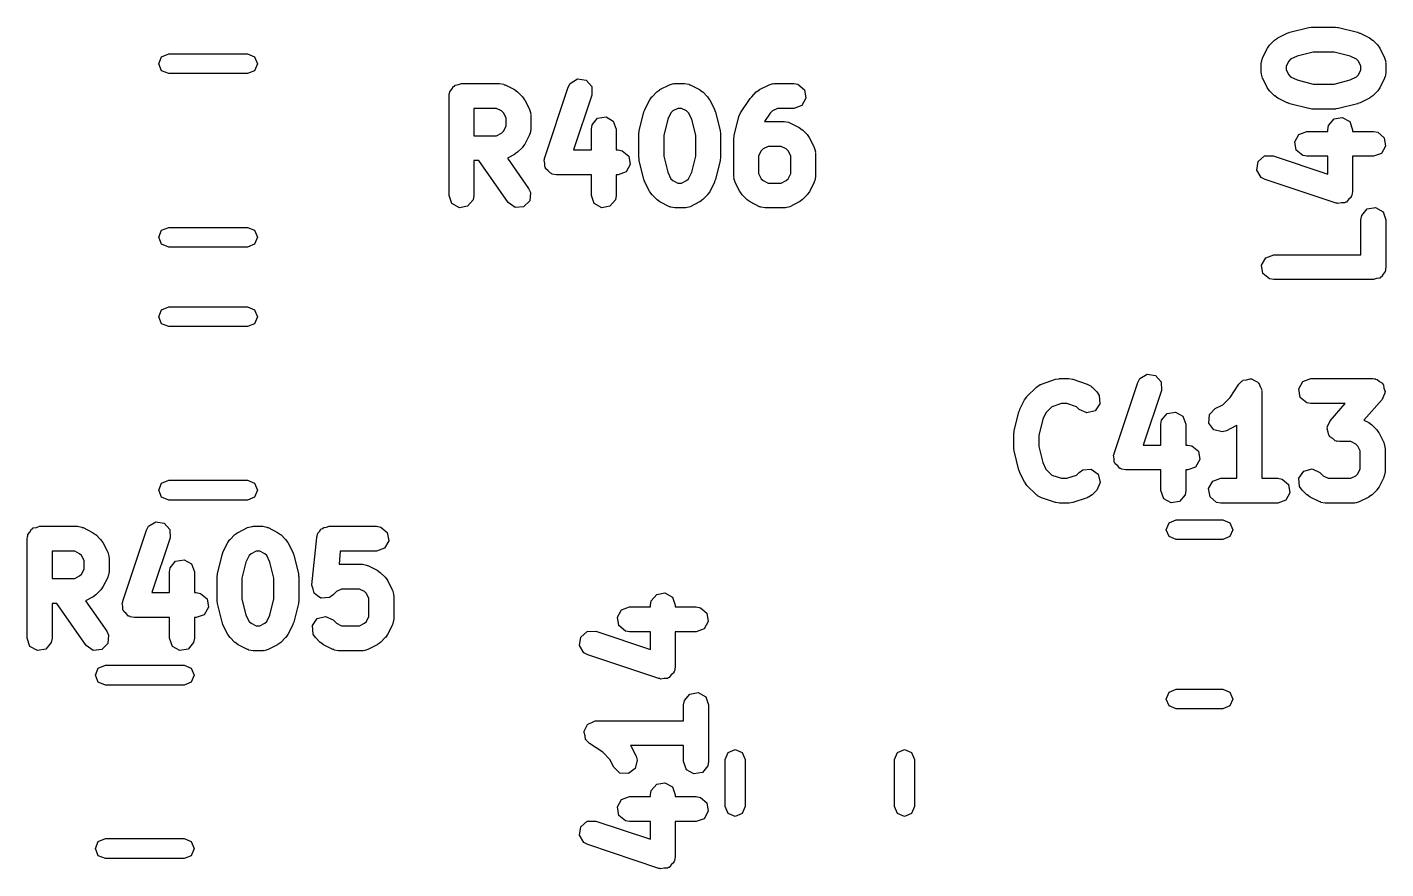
# Model space of a CAD drawing. Extents: x 59.1 to 150.6, y -119.5 to -80.2.
# Drawn here: x 106.48 to 114.66, y -109.74 to -104.67 of the extents above; entities that cross this region are included whole.
import ezdxf

# ---------------------------------------------------------------- set-up
doc = ezdxf.new("R2010")
doc.units = 0
doc.layers.add('BLACK', color=7, linetype='CONTINUOUS')

msp = doc.modelspace()

# ---------------------------------------------------------------- linework, layer by layer
at = {"layer": 'BLACK', "linetype": 'CONTINUOUS'}
for p, q in [((114.009, -104.732), (114.066, -104.703)), ((114.066, -104.703), (114.079, -104.7)), ((114.079, -104.7), (114.082, -104.698)), ((114.082, -104.698), (114.196, -104.669)), ((114.196, -104.669), (114.211, -104.668)), ((114.211, -104.668), (114.214, -104.667)), ((114.214, -104.667), (114.357, -104.667)), ((114.357, -104.667), (114.372, -104.669)), ((114.372, -104.669), (114.375, -104.669)), ((114.375, -104.669), (114.489, -104.698)), ((114.489, -104.698), (114.501, -104.703)), ((114.501, -104.703), (114.505, -104.703)), ((114.505, -104.703), (114.562, -104.732)), ((113.947, -104.794), (113.96, -104.776)), ((113.96, -104.776), (113.961, -104.774)), ((113.961, -104.774), (113.99, -104.746)), ((113.99, -104.746), (114.008, -104.733)), ((114.008, -104.733), (114.009, -104.732)), ((114.562, -104.732), (114.58, -104.745)), ((114.58, -104.745), (114.581, -104.746)), ((114.581, -104.746), (114.61, -104.774)), ((114.61, -104.774), (114.623, -104.793)), ((107.272, -104.887), (107.289, -104.845)), ((107.289, -104.845), (107.332, -104.828)), ((107.332, -104.828), (107.806, -104.828)), ((107.806, -104.828), (107.849, -104.845)), ((107.849, -104.845), (107.866, -104.887)), ((113.91, -104.885), (113.915, -104.859)), ((113.915, -104.859), (113.918, -104.855)), ((113.918, -104.851), (113.947, -104.794)), ((113.918, -104.855), (113.918, -104.851)), ((114.087, -104.86), (114.076, -104.872)), ((114.126, -104.841), (114.087, -104.86)), ((114.223, -104.817), (114.126, -104.841)), ((114.348, -104.817), (114.223, -104.817)), ((114.445, -104.841), (114.348, -104.817)), ((114.484, -104.86), (114.445, -104.841)), ((114.495, -104.872), (114.484, -104.86)), ((114.623, -104.793), (114.624, -104.794)), ((114.624, -104.794), (114.653, -104.851)), ((114.653, -104.851), (114.66, -104.876)), ((107.289, -104.93), (107.272, -104.887)), ((107.332, -104.947), (107.289, -104.93)), ((107.806, -104.947), (107.332, -104.947)), ((107.849, -104.93), (107.806, -104.947)), ((107.866, -104.887), (107.849, -104.93)), ((113.91, -104.942), (113.91, -104.885)), ((113.912, -104.946), (113.91, -104.942)), ((113.911, -104.95), (113.912, -104.946)), ((114.076, -104.872), (114.06, -104.902)), ((114.06, -104.902), (114.06, -104.924)), ((114.06, -104.924), (114.076, -104.954)), ((114.51, -104.902), (114.495, -104.872)), ((114.495, -104.954), (114.51, -104.924)), ((114.51, -104.924), (114.51, -104.902)), ((114.66, -104.942), (114.656, -104.967)), ((114.66, -104.876), (114.659, -104.88)), ((114.659, -104.88), (114.66, -104.885)), ((114.66, -104.885), (114.66, -104.942)), ((109.037, -105.041), (109.047, -105.024)), ((109.047, -105.024), (109.053, -105.022)), ((109.053, -105.022), (109.057, -105.016)), ((109.057, -105.016), (109.076, -105.013)), ((109.076, -105.013), (109.095, -105.006)), ((109.095, -105.006), (109.323, -105.006)), ((109.323, -105.006), (109.349, -105.011)), ((109.349, -105.011), (109.352, -105.014)), ((109.352, -105.014), (109.357, -105.014)), ((109.357, -105.014), (109.414, -105.043)), ((109.595, -105.458), (109.738, -105.029)), ((109.738, -105.029), (109.75, -105.006)), ((109.75, -105.006), (109.794, -104.979)), ((109.794, -104.979), (109.845, -104.987)), ((109.845, -104.987), (109.879, -105.025)), ((109.879, -105.025), (109.88, -105.077)), ((110.29, -105.043), (110.347, -105.014)), ((110.347, -105.014), (110.372, -105.007)), ((110.372, -105.007), (110.376, -105.008)), ((110.376, -105.008), (110.38, -105.006)), ((110.38, -105.006), (110.438, -105.006)), ((110.438, -105.006), (110.463, -105.011)), ((110.463, -105.011), (110.467, -105.014)), ((110.467, -105.014), (110.471, -105.014)), ((110.471, -105.014), (110.528, -105.043)), ((110.89, -105.043), (110.947, -105.014)), ((110.947, -105.014), (110.972, -105.007)), ((110.972, -105.007), (110.976, -105.008)), ((110.976, -105.008), (110.98, -105.006)), ((110.98, -105.006), (111.095, -105.006)), ((111.095, -105.006), (111.12, -105.011)), ((111.12, -105.011), (111.16, -105.044)), ((113.918, -104.975), (113.911, -104.95)), ((113.947, -105.032), (113.918, -104.975)), ((114.076, -104.954), (114.087, -104.966)), ((114.087, -104.966), (114.126, -104.985)), ((114.126, -104.985), (114.223, -105.01)), ((114.223, -105.01), (114.348, -105.01)), ((114.348, -105.01), (114.445, -104.985)), ((114.445, -104.985), (114.484, -104.966)), ((114.484, -104.966), (114.495, -104.954)), ((114.653, -104.975), (114.624, -105.032)), ((114.656, -104.967), (114.653, -104.971)), ((114.653, -104.971), (114.653, -104.975)), ((109.02, -105.081), (109.021, -105.072)), ((109.02, -105.681), (109.02, -105.081)), ((109.021, -105.068), (109.023, -105.066)), ((109.021, -105.072), (109.021, -105.068)), ((109.023, -105.066), (109.024, -105.056)), ((109.024, -105.056), (109.037, -105.041)), ((109.414, -105.043), (109.432, -105.056)), ((109.432, -105.056), (109.433, -105.057)), ((109.433, -105.057), (109.462, -105.086)), ((109.462, -105.086), (109.475, -105.104)), ((109.475, -105.104), (109.476, -105.105)), ((109.476, -105.105), (109.505, -105.162)), ((109.88, -105.077), (109.77, -105.406)), ((110.199, -105.162), (110.228, -105.105)), ((110.228, -105.105), (110.241, -105.087)), ((110.241, -105.087), (110.242, -105.086)), ((110.242, -105.086), (110.27, -105.057)), ((110.27, -105.057), (110.289, -105.044)), ((110.289, -105.044), (110.29, -105.043)), ((110.528, -105.043), (110.546, -105.056)), ((110.546, -105.056), (110.548, -105.057)), ((110.548, -105.057), (110.576, -105.086)), ((110.576, -105.086), (110.589, -105.104)), ((110.589, -105.104), (110.59, -105.105)), ((110.59, -105.105), (110.619, -105.162)), ((110.775, -105.183), (110.832, -105.097)), ((110.832, -105.097), (110.84, -105.089)), ((110.84, -105.089), (110.842, -105.086)), ((110.842, -105.086), (110.87, -105.057)), ((110.87, -105.057), (110.889, -105.044)), ((110.889, -105.044), (110.89, -105.043)), ((111.169, -105.094), (111.143, -105.139)), ((111.16, -105.044), (111.169, -105.094)), ((113.948, -105.034), (113.947, -105.032)), ((113.961, -105.052), (113.948, -105.034)), ((113.99, -105.08), (113.961, -105.052)), ((113.991, -105.081), (113.99, -105.08)), ((114.009, -105.095), (113.991, -105.081)), ((114.066, -105.123), (114.009, -105.095)), ((114.562, -105.095), (114.505, -105.123)), ((114.563, -105.093), (114.562, -105.095)), ((114.581, -105.08), (114.563, -105.093)), ((114.61, -105.052), (114.581, -105.08)), ((114.611, -105.05), (114.61, -105.052)), ((114.624, -105.032), (114.611, -105.05)), ((109.17, -105.156), (109.17, -105.321)), ((109.306, -105.156), (109.17, -105.156)), ((109.336, -105.172), (109.306, -105.156)), ((109.347, -105.183), (109.336, -105.172)), ((109.363, -105.213), (109.347, -105.183)), ((109.505, -105.162), (109.512, -105.187)), ((109.512, -105.187), (109.511, -105.192)), ((109.511, -105.192), (109.513, -105.196)), ((110.165, -105.292), (110.193, -105.178)), ((110.193, -105.178), (110.199, -105.166)), ((110.199, -105.166), (110.199, -105.162)), ((110.356, -105.183), (110.337, -105.222)), ((110.368, -105.172), (110.356, -105.183)), ((110.398, -105.156), (110.368, -105.172)), ((110.42, -105.156), (110.398, -105.156)), ((110.45, -105.172), (110.42, -105.156)), ((110.462, -105.183), (110.45, -105.172)), ((110.481, -105.222), (110.462, -105.183)), ((110.619, -105.162), (110.623, -105.175)), ((110.623, -105.175), (110.625, -105.178)), ((110.625, -105.178), (110.653, -105.292)), ((110.765, -105.206), (110.775, -105.183)), ((110.775, -105.183), (110.775, -105.183)), ((110.953, -105.186), (110.92, -105.236)), ((110.968, -105.172), (110.953, -105.186)), ((110.998, -105.156), (110.968, -105.172)), ((111.095, -105.156), (110.998, -105.156)), ((111.143, -105.139), (111.095, -105.156)), ((114.07, -105.123), (114.066, -105.123)), ((114.082, -105.129), (114.07, -105.123)), ((114.196, -105.157), (114.082, -105.129)), ((114.199, -105.157), (114.196, -105.157)), ((114.214, -105.16), (114.199, -105.157)), ((114.357, -105.16), (114.214, -105.16)), ((114.36, -105.158), (114.357, -105.16)), ((114.375, -105.157), (114.36, -105.158)), ((114.489, -105.129), (114.375, -105.157)), ((114.492, -105.127), (114.489, -105.129)), ((114.505, -105.123), (114.492, -105.127)), ((109.347, -105.294), (109.363, -105.264)), ((109.363, -105.264), (109.363, -105.213)), ((109.513, -105.196), (109.513, -105.281)), ((109.877, -105.281), (109.881, -105.256)), ((109.881, -105.256), (109.914, -105.216)), ((109.914, -105.216), (109.965, -105.208)), ((109.965, -105.208), (110.009, -105.233)), ((110.009, -105.233), (110.027, -105.281)), ((110.337, -105.222), (110.313, -105.319)), ((110.505, -105.319), (110.481, -105.222)), ((110.736, -105.32), (110.765, -105.206)), ((110.92, -105.236), (110.923, -105.235)), ((110.923, -105.235), (111.038, -105.235)), ((111.038, -105.235), (111.063, -105.24)), ((111.063, -105.24), (111.067, -105.242)), ((111.067, -105.242), (111.071, -105.243)), ((111.071, -105.243), (111.128, -105.271)), ((111.128, -105.271), (111.146, -105.285)), ((114.31, -105.285), (114.315, -105.259)), ((114.315, -105.259), (114.348, -105.22)), ((114.348, -105.22), (114.398, -105.211)), ((114.398, -105.211), (114.443, -105.236)), ((114.443, -105.236), (114.46, -105.285)), ((109.17, -105.321), (109.306, -105.321)), ((109.306, -105.321), (109.336, -105.306)), ((109.336, -105.306), (109.347, -105.294)), ((109.505, -105.315), (109.476, -105.372)), ((109.508, -105.307), (109.505, -105.311)), ((109.505, -105.311), (109.505, -105.315)), ((109.513, -105.281), (109.508, -105.307)), ((109.877, -105.406), (109.877, -105.281)), ((110.027, -105.281), (110.027, -105.406)), ((110.163, -105.31), (110.165, -105.295)), ((110.163, -105.453), (110.163, -105.31)), ((110.165, -105.295), (110.165, -105.292)), ((110.313, -105.319), (110.313, -105.444)), ((110.505, -105.444), (110.505, -105.319)), ((110.653, -105.292), (110.654, -105.307)), ((110.654, -105.307), (110.655, -105.31)), ((110.655, -105.31), (110.655, -105.453)), ((110.734, -105.339), (110.737, -105.324)), ((110.734, -105.567), (110.734, -105.339)), ((110.737, -105.324), (110.736, -105.32)), ((111.146, -105.285), (111.148, -105.286)), ((111.148, -105.286), (111.176, -105.314)), ((111.176, -105.314), (111.189, -105.332)), ((111.189, -105.332), (111.19, -105.334)), ((111.19, -105.334), (111.219, -105.391)), ((114.112, -105.357), (114.137, -105.313)), ((114.12, -105.408), (114.112, -105.357)), ((114.137, -105.313), (114.185, -105.295)), ((114.185, -105.295), (114.31, -105.295)), ((114.31, -105.295), (114.31, -105.285)), ((114.46, -105.285), (114.46, -105.295)), ((114.46, -105.295), (114.585, -105.295)), ((114.585, -105.295), (114.611, -105.3)), ((114.611, -105.3), (114.65, -105.333)), ((114.65, -105.333), (114.659, -105.383)), ((109.414, -105.434), (109.371, -105.456)), ((109.415, -105.433), (109.414, -105.434)), ((109.433, -105.42), (109.415, -105.433)), ((109.462, -105.392), (109.433, -105.42)), ((109.463, -105.39), (109.462, -105.392)), ((109.476, -105.372), (109.463, -105.39)), ((109.77, -105.406), (109.877, -105.406)), ((110.027, -105.406), (110.038, -105.406)), ((110.038, -105.406), (110.063, -105.411)), ((110.063, -105.411), (110.103, -105.444)), ((110.899, -105.412), (110.884, -105.442)), ((110.911, -105.4), (110.899, -105.412)), ((110.941, -105.385), (110.911, -105.4)), ((111.02, -105.385), (110.941, -105.385)), ((111.05, -105.4), (111.02, -105.385)), ((111.062, -105.412), (111.05, -105.4)), ((111.077, -105.442), (111.062, -105.412)), ((111.219, -105.391), (111.226, -105.416)), ((111.226, -105.416), (111.225, -105.42)), ((111.225, -105.42), (111.227, -105.424)), ((111.227, -105.424), (111.227, -105.567)), ((114.16, -105.441), (114.12, -105.408)), ((114.634, -105.428), (114.585, -105.445)), ((114.659, -105.383), (114.634, -105.428)), ((109.199, -105.471), (109.17, -105.471)), ((109.17, -105.471), (109.17, -105.681)), ((109.376, -105.724), (109.199, -105.471)), ((109.371, -105.456), (109.499, -105.638)), ((109.592, -105.468), (109.595, -105.463)), ((109.596, -105.489), (109.592, -105.468)), ((109.595, -105.463), (109.595, -105.458)), ((109.596, -105.509), (109.596, -105.489)), ((109.6, -105.513), (109.596, -105.509)), ((109.601, -105.519), (109.6, -105.513)), ((109.617, -105.532), (109.601, -105.519)), ((110.111, -105.494), (110.086, -105.539)), ((110.103, -105.444), (110.111, -105.494)), ((110.164, -105.456), (110.163, -105.453)), ((110.165, -105.471), (110.164, -105.456)), ((110.193, -105.585), (110.165, -105.471)), ((110.313, -105.444), (110.337, -105.541)), ((110.481, -105.541), (110.505, -105.444)), ((110.653, -105.471), (110.625, -105.585)), ((110.655, -105.453), (110.653, -105.468)), ((110.653, -105.468), (110.653, -105.471)), ((110.884, -105.442), (110.884, -105.549)), ((111.077, -105.549), (111.077, -105.442)), ((113.883, -105.528), (113.891, -105.477)), ((113.891, -105.477), (113.929, -105.443)), ((113.929, -105.443), (113.981, -105.442)), ((113.981, -105.442), (114.31, -105.552)), ((114.185, -105.445), (114.16, -105.441)), ((114.31, -105.445), (114.185, -105.445)), ((114.31, -105.552), (114.31, -105.445)), ((114.585, -105.445), (114.46, -105.445)), ((114.46, -105.445), (114.46, -105.656)), ((109.63, -105.547), (109.617, -105.532)), ((109.636, -105.548), (109.63, -105.547)), ((109.64, -105.552), (109.636, -105.548)), ((109.666, -105.556), (109.64, -105.552)), ((109.877, -105.556), (109.666, -105.556)), ((109.877, -105.681), (109.877, -105.556)), ((110.038, -105.556), (110.027, -105.556)), ((110.027, -105.556), (110.027, -105.681)), ((110.086, -105.539), (110.038, -105.556)), ((110.195, -105.588), (110.193, -105.585)), ((110.199, -105.601), (110.195, -105.588)), ((110.228, -105.658), (110.199, -105.601)), ((110.337, -105.541), (110.356, -105.58)), ((110.356, -105.58), (110.368, -105.591)), ((110.368, -105.591), (110.398, -105.606)), ((110.42, -105.606), (110.45, -105.591)), ((110.45, -105.591), (110.462, -105.58)), ((110.462, -105.58), (110.481, -105.541)), ((110.619, -105.601), (110.59, -105.658)), ((110.625, -105.585), (110.619, -105.597)), ((110.619, -105.597), (110.619, -105.601)), ((110.736, -105.571), (110.734, -105.567)), ((110.734, -105.576), (110.736, -105.571)), ((110.742, -105.601), (110.734, -105.576)), ((110.77, -105.658), (110.742, -105.601)), ((110.884, -105.549), (110.899, -105.58)), ((110.899, -105.58), (110.911, -105.591)), ((110.911, -105.591), (110.941, -105.606)), ((111.02, -105.606), (111.05, -105.591)), ((111.05, -105.591), (111.062, -105.58)), ((111.062, -105.58), (111.077, -105.549)), ((111.219, -105.601), (111.19, -105.658)), ((111.222, -105.593), (111.219, -105.596)), ((111.219, -105.596), (111.219, -105.601)), ((111.227, -105.567), (111.222, -105.593)), ((113.91, -105.572), (113.883, -105.528)), ((113.933, -105.584), (113.91, -105.572)), ((114.362, -105.727), (113.933, -105.584)), ((109.037, -105.73), (109.02, -105.681)), ((109.17, -105.681), (109.165, -105.707)), ((109.499, -105.638), (109.51, -105.662)), ((109.51, -105.662), (109.506, -105.713)), ((109.894, -105.73), (109.877, -105.681)), ((110.027, -105.681), (110.022, -105.707)), ((110.229, -105.659), (110.228, -105.658)), ((110.242, -105.677), (110.229, -105.659)), ((110.27, -105.706), (110.242, -105.677)), ((110.398, -105.606), (110.42, -105.606)), ((110.576, -105.677), (110.548, -105.706)), ((110.577, -105.676), (110.576, -105.677)), ((110.59, -105.658), (110.577, -105.676)), ((110.772, -105.659), (110.77, -105.658)), ((110.785, -105.677), (110.772, -105.659)), ((110.813, -105.706), (110.785, -105.677)), ((110.941, -105.606), (111.02, -105.606)), ((111.176, -105.677), (111.148, -105.706)), ((111.177, -105.676), (111.176, -105.677)), ((111.19, -105.658), (111.177, -105.676)), ((114.456, -105.682), (114.452, -105.686)), ((114.46, -105.656), (114.456, -105.682)), ((109.082, -105.755), (109.037, -105.73)), ((109.132, -105.746), (109.082, -105.755)), ((109.165, -105.707), (109.132, -105.746)), ((109.418, -105.754), (109.376, -105.724)), ((109.469, -105.749), (109.418, -105.754)), ((109.506, -105.713), (109.469, -105.749)), ((109.939, -105.755), (109.894, -105.73)), ((109.989, -105.746), (109.939, -105.755)), ((110.022, -105.707), (109.989, -105.746)), ((110.272, -105.707), (110.27, -105.706)), ((110.29, -105.72), (110.272, -105.707)), ((110.347, -105.749), (110.29, -105.72)), ((110.351, -105.749), (110.347, -105.749)), ((110.355, -105.752), (110.351, -105.749)), ((110.38, -105.756), (110.355, -105.752)), ((110.438, -105.756), (110.38, -105.756)), ((110.442, -105.755), (110.438, -105.756)), ((110.446, -105.756), (110.442, -105.755)), ((110.471, -105.749), (110.446, -105.756)), ((110.528, -105.72), (110.471, -105.749)), ((110.529, -105.719), (110.528, -105.72)), ((110.548, -105.706), (110.529, -105.719)), ((110.815, -105.707), (110.813, -105.706)), ((110.833, -105.72), (110.815, -105.707)), ((110.89, -105.749), (110.833, -105.72)), ((110.894, -105.749), (110.89, -105.749)), ((110.898, -105.752), (110.894, -105.749)), ((110.923, -105.756), (110.898, -105.752)), ((111.038, -105.756), (110.923, -105.756)), ((111.042, -105.755), (111.038, -105.756)), ((111.046, -105.756), (111.042, -105.755)), ((111.071, -105.749), (111.046, -105.756)), ((111.128, -105.72), (111.071, -105.749)), ((111.129, -105.719), (111.128, -105.72)), ((111.148, -105.706), (111.129, -105.719)), ((114.367, -105.727), (114.362, -105.727)), ((114.372, -105.73), (114.367, -105.727)), ((114.393, -105.726), (114.372, -105.73)), ((114.413, -105.726), (114.393, -105.726)), ((114.417, -105.722), (114.413, -105.726)), ((114.423, -105.721), (114.417, -105.722)), ((114.436, -105.705), (114.423, -105.721)), ((114.451, -105.692), (114.436, -105.705)), ((114.452, -105.686), (114.451, -105.692)), ((114.515, -105.802), (114.548, -105.762)), ((114.548, -105.762), (114.598, -105.754)), ((114.598, -105.754), (114.643, -105.779)), ((114.51, -105.827), (114.515, -105.802)), ((114.51, -106.038), (114.51, -105.827)), ((114.643, -105.779), (114.66, -105.827)), ((114.66, -105.827), (114.66, -106.113)), ((107.272, -105.932), (107.289, -105.89)), ((107.289, -105.89), (107.332, -105.873)), ((107.332, -105.873), (107.806, -105.873)), ((107.806, -105.873), (107.849, -105.89)), ((107.849, -105.89), (107.866, -105.932)), ((107.289, -105.975), (107.272, -105.932)), ((107.332, -105.992), (107.289, -105.975)), ((107.806, -105.992), (107.332, -105.992)), ((107.849, -105.975), (107.806, -105.992)), ((107.866, -105.932), (107.849, -105.975)), ((113.912, -106.1), (113.937, -106.056)), ((113.937, -106.056), (113.985, -106.038)), ((113.985, -106.038), (114.51, -106.038)), ((113.92, -106.151), (113.912, -106.1)), ((113.96, -106.184), (113.92, -106.151)), ((114.627, -106.173), (114.623, -106.178)), ((114.634, -106.171), (114.627, -106.173)), ((114.643, -106.154), (114.634, -106.171)), ((114.656, -106.139), (114.643, -106.154)), ((114.658, -106.129), (114.656, -106.139)), ((114.659, -106.126), (114.658, -106.129)), ((114.66, -106.113), (114.659, -106.123)), ((114.659, -106.123), (114.659, -106.126)), ((113.985, -106.188), (113.96, -106.184)), ((114.585, -106.188), (113.985, -106.188)), ((114.604, -106.181), (114.585, -106.188)), ((114.623, -106.178), (114.604, -106.181)), ((107.272, -106.411), (107.289, -106.369)), ((107.289, -106.454), (107.272, -106.411)), ((107.289, -106.369), (107.332, -106.352)), ((107.332, -106.352), (107.806, -106.352)), ((107.806, -106.352), (107.849, -106.369)), ((107.849, -106.369), (107.866, -106.411)), ((107.866, -106.411), (107.849, -106.454)), ((107.332, -106.471), (107.289, -106.454)), ((107.806, -106.471), (107.332, -106.471)), ((107.849, -106.454), (107.806, -106.471)), ((112.556, -106.835), (112.578, -106.82)), ((112.578, -106.82), (112.582, -106.82)), ((112.582, -106.82), (112.586, -106.817)), ((112.586, -106.817), (112.671, -106.788)), ((112.671, -106.788), (112.694, -106.785)), ((112.694, -106.785), (112.695, -106.784)), ((112.695, -106.784), (112.752, -106.784)), ((112.752, -106.784), (112.774, -106.788)), ((112.774, -106.788), (112.776, -106.788)), ((112.776, -106.788), (112.862, -106.817)), ((112.862, -106.817), (112.885, -106.829)), ((112.885, -106.829), (112.887, -106.833)), ((113.024, -107.236), (113.167, -106.807)), ((113.167, -106.807), (113.179, -106.784)), ((113.179, -106.784), (113.223, -106.757)), ((113.223, -106.757), (113.274, -106.765)), ((113.274, -106.765), (113.308, -106.803)), ((113.308, -106.803), (113.309, -106.855)), ((113.723, -106.897), (113.776, -106.818)), ((113.776, -106.818), (113.794, -106.799)), ((113.794, -106.799), (113.798, -106.798)), ((113.798, -106.798), (113.8, -106.794)), ((113.8, -106.794), (113.822, -106.791)), ((113.822, -106.791), (113.843, -106.785)), ((113.843, -106.785), (113.847, -106.786)), ((113.847, -106.786), (113.851, -106.786)), ((113.851, -106.786), (113.87, -106.796)), ((113.87, -106.796), (113.89, -106.805)), ((113.89, -106.805), (113.892, -106.809)), ((113.892, -106.809), (113.895, -106.811)), ((113.895, -106.811), (113.903, -106.832)), ((114.136, -106.846), (114.161, -106.802)), ((114.161, -106.802), (114.209, -106.784)), ((114.209, -106.784), (114.581, -106.784)), ((114.581, -106.784), (114.592, -106.786)), ((114.592, -106.786), (114.595, -106.786)), ((114.595, -106.786), (114.598, -106.787)), ((114.598, -106.787), (114.607, -106.789)), ((114.607, -106.789), (114.622, -106.802)), ((114.622, -106.802), (114.639, -106.812)), ((114.639, -106.812), (114.641, -106.818)), ((114.641, -106.818), (114.646, -106.822)), ((114.646, -106.822), (114.649, -106.842)), ((112.457, -106.969), (112.485, -106.912)), ((112.485, -106.912), (112.499, -106.894)), ((112.499, -106.892), (112.556, -106.835)), ((112.499, -106.894), (112.499, -106.892)), ((112.887, -106.833), (112.891, -106.835)), ((112.891, -106.835), (112.92, -106.864)), ((112.92, -106.864), (112.935, -106.885)), ((112.935, -106.885), (112.939, -106.936)), ((113.309, -106.855), (113.199, -107.184)), ((113.679, -106.941), (113.723, -106.897)), ((113.903, -106.832), (113.913, -106.851)), ((113.913, -106.851), (113.912, -106.855)), ((113.912, -106.855), (113.913, -106.859)), ((113.913, -106.859), (113.913, -107.384)), ((114.144, -106.897), (114.136, -106.846)), ((114.184, -106.93), (114.144, -106.897)), ((114.637, -106.909), (114.527, -107.035)), ((114.645, -106.89), (114.637, -106.909)), ((114.655, -106.872), (114.645, -106.89)), ((114.649, -106.842), (114.656, -106.861)), ((114.656, -106.861), (114.654, -106.867)), ((114.654, -106.867), (114.655, -106.872)), ((112.422, -107.098), (112.451, -106.984)), ((112.451, -106.984), (112.456, -106.972)), ((112.456, -106.972), (112.457, -106.969)), ((112.614, -106.99), (112.594, -107.028)), ((112.65, -106.954), (112.614, -106.99)), ((112.707, -106.934), (112.65, -106.954)), ((112.74, -106.934), (112.707, -106.934)), ((112.797, -106.954), (112.74, -106.934)), ((112.814, -106.97), (112.797, -106.954)), ((112.86, -106.991), (112.814, -106.97)), ((112.91, -106.978), (112.86, -106.991)), ((112.939, -106.936), (112.91, -106.978)), ((113.31, -107.034), (113.343, -106.994)), ((113.343, -106.994), (113.394, -106.986)), ((113.394, -106.986), (113.438, -107.011)), ((113.598, -107.001), (113.633, -106.964)), ((113.633, -106.964), (113.679, -106.941)), ((114.209, -106.934), (114.184, -106.93)), ((114.416, -106.934), (114.209, -106.934)), ((114.324, -107.039), (114.416, -106.934)), ((112.594, -107.028), (112.57, -107.126)), ((113.306, -107.059), (113.31, -107.034)), ((113.306, -107.184), (113.306, -107.059)), ((113.438, -107.011), (113.456, -107.059)), ((113.456, -107.059), (113.456, -107.184)), ((113.595, -107.052), (113.598, -107.001)), ((113.625, -107.093), (113.595, -107.052)), ((113.757, -107.069), (113.7, -107.098)), ((113.758, -107.068), (113.757, -107.069)), ((113.763, -107.065), (113.758, -107.068)), ((113.763, -107.384), (113.763, -107.065)), ((114.307, -107.075), (114.317, -107.057)), ((114.308, -107.081), (114.307, -107.075)), ((114.317, -107.057), (114.324, -107.039)), ((114.527, -107.035), (114.557, -107.049)), ((114.557, -107.049), (114.575, -107.063)), ((114.575, -107.063), (114.577, -107.064)), ((114.577, -107.064), (114.605, -107.092)), ((112.42, -107.117), (112.423, -107.102)), ((112.42, -107.202), (112.42, -107.117)), ((112.423, -107.102), (112.422, -107.098)), ((112.57, -107.126), (112.57, -107.193)), ((113.675, -107.105), (113.625, -107.093)), ((113.7, -107.098), (113.675, -107.105)), ((114.306, -107.086), (114.308, -107.081)), ((114.312, -107.106), (114.306, -107.086)), ((114.316, -107.125), (114.312, -107.106)), ((114.32, -107.129), (114.316, -107.125)), ((114.322, -107.135), (114.32, -107.129)), ((114.34, -107.145), (114.322, -107.135)), ((114.355, -107.158), (114.34, -107.145)), ((114.605, -107.092), (114.618, -107.11)), ((114.618, -107.11), (114.619, -107.112)), ((114.619, -107.112), (114.648, -107.169)), ((112.421, -107.206), (112.42, -107.202)), ((112.422, -107.22), (112.421, -107.206)), ((112.451, -107.335), (112.422, -107.22)), ((112.57, -107.193), (112.594, -107.29)), ((113.024, -107.241), (113.024, -107.236)), ((113.199, -107.184), (113.306, -107.184)), ((113.456, -107.184), (113.467, -107.184)), ((113.467, -107.184), (113.492, -107.189)), ((113.492, -107.189), (113.532, -107.222)), ((113.532, -107.222), (113.54, -107.272)), ((114.364, -107.16), (114.355, -107.158)), ((114.366, -107.162), (114.364, -107.16)), ((114.37, -107.161), (114.366, -107.162)), ((114.381, -107.163), (114.37, -107.161)), ((114.449, -107.163), (114.381, -107.163)), ((114.479, -107.178), (114.449, -107.163)), ((114.491, -107.19), (114.479, -107.178)), ((114.506, -107.22), (114.491, -107.19)), ((114.506, -107.327), (114.506, -107.22)), ((114.648, -107.169), (114.655, -107.194)), ((114.655, -107.194), (114.654, -107.198)), ((114.654, -107.198), (114.656, -107.202)), ((114.656, -107.202), (114.656, -107.345)), ((112.594, -107.29), (112.614, -107.329)), ((113.021, -107.246), (113.024, -107.241)), ((113.025, -107.267), (113.021, -107.246)), ((113.025, -107.287), (113.025, -107.267)), ((113.029, -107.291), (113.025, -107.287)), ((113.03, -107.297), (113.029, -107.291)), ((113.046, -107.31), (113.03, -107.297)), ((113.059, -107.325), (113.046, -107.31)), ((113.515, -107.317), (113.467, -107.334)), ((113.54, -107.272), (113.515, -107.317)), ((107.289, -107.414), (107.332, -107.396)), ((107.332, -107.396), (107.806, -107.396)), ((107.806, -107.396), (107.849, -107.414)), ((112.453, -107.338), (112.451, -107.335)), ((112.457, -107.35), (112.453, -107.338)), ((112.485, -107.407), (112.457, -107.35)), ((112.614, -107.329), (112.65, -107.365)), ((112.65, -107.365), (112.707, -107.384)), ((112.707, -107.384), (112.74, -107.384)), ((112.74, -107.384), (112.797, -107.365)), ((112.797, -107.365), (112.814, -107.349)), ((112.814, -107.349), (112.835, -107.334)), ((112.835, -107.334), (112.886, -107.33)), ((112.886, -107.33), (112.928, -107.359)), ((112.928, -107.359), (112.941, -107.409)), ((113.065, -107.326), (113.059, -107.325)), ((113.069, -107.33), (113.065, -107.326)), ((113.095, -107.334), (113.069, -107.33)), ((113.306, -107.334), (113.095, -107.334)), ((113.306, -107.459), (113.306, -107.334)), ((113.467, -107.334), (113.456, -107.334)), ((113.456, -107.334), (113.456, -107.459)), ((113.593, -107.446), (113.618, -107.402)), ((113.618, -107.402), (113.667, -107.384)), ((113.667, -107.384), (113.763, -107.384)), ((113.913, -107.384), (114.009, -107.384)), ((114.009, -107.384), (114.035, -107.389)), ((114.035, -107.389), (114.074, -107.422)), ((114.137, -107.383), (114.166, -107.341)), ((114.141, -107.434), (114.137, -107.383)), ((114.166, -107.341), (114.216, -107.328)), ((114.216, -107.328), (114.262, -107.349)), ((114.262, -107.349), (114.282, -107.369)), ((114.282, -107.369), (114.313, -107.384)), ((114.313, -107.384), (114.449, -107.384)), ((114.449, -107.384), (114.479, -107.369)), ((114.479, -107.369), (114.491, -107.358)), ((114.491, -107.358), (114.506, -107.327)), ((114.648, -107.379), (114.619, -107.436)), ((114.651, -107.371), (114.648, -107.374)), ((114.648, -107.374), (114.648, -107.379)), ((114.656, -107.345), (114.651, -107.371)), ((107.272, -107.456), (107.289, -107.414)), ((107.289, -107.499), (107.272, -107.456)), ((107.849, -107.414), (107.866, -107.456)), ((107.866, -107.456), (107.849, -107.499)), ((112.486, -107.408), (112.485, -107.407)), ((112.499, -107.427), (112.486, -107.408)), ((112.556, -107.484), (112.499, -107.427)), ((112.56, -107.486), (112.556, -107.484)), ((112.891, -107.484), (112.87, -107.499)), ((112.92, -107.455), (112.891, -107.484)), ((112.941, -107.409), (112.92, -107.455)), ((113.323, -107.508), (113.306, -107.459)), ((113.451, -107.485), (113.418, -107.524)), ((113.456, -107.459), (113.451, -107.485)), ((113.602, -107.497), (113.593, -107.446)), ((114.083, -107.472), (114.058, -107.517)), ((114.074, -107.422), (114.083, -107.472)), ((114.156, -107.455), (114.141, -107.434)), ((114.185, -107.484), (114.156, -107.455)), ((114.186, -107.485), (114.185, -107.484)), ((114.204, -107.498), (114.186, -107.485)), ((114.577, -107.484), (114.558, -107.497)), ((114.605, -107.455), (114.577, -107.484)), ((114.606, -107.454), (114.605, -107.455)), ((114.619, -107.436), (114.606, -107.454)), ((107.332, -107.516), (107.289, -107.499)), ((107.806, -107.516), (107.332, -107.516)), ((107.849, -107.499), (107.806, -107.516)), ((112.563, -107.49), (112.56, -107.486)), ((112.586, -107.502), (112.563, -107.49)), ((112.671, -107.531), (112.586, -107.502)), ((112.673, -107.531), (112.671, -107.531)), ((112.695, -107.534), (112.673, -107.531)), ((112.752, -107.534), (112.695, -107.534)), ((112.754, -107.534), (112.752, -107.534)), ((112.776, -107.531), (112.754, -107.534)), ((112.862, -107.502), (112.776, -107.531)), ((112.865, -107.499), (112.862, -107.502)), ((112.87, -107.499), (112.865, -107.499)), ((113.368, -107.533), (113.323, -107.508)), ((113.418, -107.524), (113.368, -107.533)), ((113.641, -107.53), (113.602, -107.497)), ((113.667, -107.534), (113.641, -107.53)), ((114.009, -107.534), (113.667, -107.534)), ((114.058, -107.517), (114.009, -107.534)), ((114.262, -107.527), (114.204, -107.498)), ((114.266, -107.527), (114.262, -107.527)), ((114.269, -107.53), (114.266, -107.527)), ((114.295, -107.534), (114.269, -107.53)), ((114.467, -107.534), (114.295, -107.534)), ((114.471, -107.533), (114.467, -107.534)), ((114.475, -107.534), (114.471, -107.533)), ((114.5, -107.527), (114.475, -107.534)), ((114.557, -107.498), (114.5, -107.527)), ((114.558, -107.497), (114.557, -107.498)), ((107.21, -107.673), (107.254, -107.646)), ((107.254, -107.646), (107.305, -107.654)), ((113.355, -107.652), (113.397, -107.634)), ((113.397, -107.634), (113.679, -107.634)), ((113.679, -107.634), (113.721, -107.652)), ((106.483, -107.733), (106.484, -107.723)), ((106.484, -107.723), (106.497, -107.708)), ((106.497, -107.708), (106.507, -107.691)), ((106.507, -107.691), (106.513, -107.689)), ((106.513, -107.689), (106.517, -107.683)), ((106.517, -107.683), (106.536, -107.68)), ((106.536, -107.68), (106.555, -107.673)), ((106.555, -107.673), (106.783, -107.673)), ((106.783, -107.673), (106.809, -107.678)), ((106.809, -107.678), (106.812, -107.681)), ((106.812, -107.681), (106.817, -107.681)), ((106.817, -107.681), (106.874, -107.71)), ((106.874, -107.71), (106.892, -107.723)), ((106.892, -107.723), (106.893, -107.724)), ((106.893, -107.724), (106.922, -107.753)), ((107.055, -108.125), (107.198, -107.696)), ((107.198, -107.696), (107.21, -107.673)), ((107.305, -107.654), (107.339, -107.692)), ((107.339, -107.692), (107.34, -107.744)), ((107.702, -107.753), (107.73, -107.724)), ((107.73, -107.724), (107.749, -107.711)), ((107.749, -107.711), (107.75, -107.71)), ((107.75, -107.71), (107.807, -107.681)), ((107.807, -107.681), (107.832, -107.674)), ((107.832, -107.674), (107.836, -107.675)), ((107.836, -107.675), (107.84, -107.673)), ((107.84, -107.673), (107.898, -107.673)), ((107.898, -107.673), (107.923, -107.678)), ((107.923, -107.678), (107.927, -107.681)), ((107.927, -107.681), (107.931, -107.681)), ((107.931, -107.681), (107.988, -107.71)), ((107.988, -107.71), (108.006, -107.723)), ((108.006, -107.723), (108.008, -107.724)), ((108.008, -107.724), (108.036, -107.753)), ((108.225, -107.733), (108.23, -107.716)), ((108.23, -107.716), (108.241, -107.705)), ((108.241, -107.705), (108.249, -107.691)), ((108.249, -107.691), (108.259, -107.687)), ((108.259, -107.687), (108.267, -107.68)), ((108.267, -107.68), (108.283, -107.679)), ((108.283, -107.679), (108.298, -107.673)), ((108.298, -107.673), (108.583, -107.673)), ((108.583, -107.673), (108.609, -107.678)), ((108.609, -107.678), (108.648, -107.711)), ((108.648, -107.711), (108.657, -107.761)), ((113.337, -107.694), (113.355, -107.652)), ((113.355, -107.736), (113.337, -107.694)), ((113.721, -107.652), (113.739, -107.694)), ((113.739, -107.694), (113.721, -107.736)), ((106.48, -107.748), (106.481, -107.739)), ((106.48, -108.348), (106.48, -107.748)), ((106.481, -107.735), (106.483, -107.733)), ((106.481, -107.739), (106.481, -107.735)), ((106.922, -107.753), (106.935, -107.771)), ((106.935, -107.771), (106.936, -107.772)), ((106.936, -107.772), (106.965, -107.829)), ((107.34, -107.744), (107.23, -108.073)), ((107.659, -107.829), (107.688, -107.772)), ((107.688, -107.772), (107.701, -107.754)), ((107.701, -107.754), (107.702, -107.753)), ((108.036, -107.753), (108.049, -107.771)), ((108.049, -107.771), (108.05, -107.772)), ((108.05, -107.772), (108.079, -107.829)), ((108.194, -108.027), (108.223, -107.741)), ((108.223, -107.741), (108.224, -107.737)), ((108.224, -107.735), (108.225, -107.733)), ((108.224, -107.737), (108.224, -107.735)), ((108.631, -107.806), (108.583, -107.823)), ((108.657, -107.761), (108.631, -107.806)), ((113.397, -107.754), (113.355, -107.736)), ((113.679, -107.754), (113.397, -107.754)), ((113.721, -107.736), (113.679, -107.754)), ((106.63, -107.823), (106.63, -107.988)), ((106.766, -107.823), (106.63, -107.823)), ((106.796, -107.839), (106.766, -107.823)), ((106.807, -107.85), (106.796, -107.839)), ((106.823, -107.88), (106.807, -107.85)), ((106.823, -107.931), (106.823, -107.88)), ((106.965, -107.829), (106.972, -107.854)), ((106.972, -107.854), (106.971, -107.859)), ((106.971, -107.859), (106.973, -107.863)), ((106.973, -107.863), (106.973, -107.948)), ((107.341, -107.923), (107.374, -107.883)), ((107.374, -107.883), (107.425, -107.875)), ((107.425, -107.875), (107.469, -107.9)), ((107.625, -107.959), (107.653, -107.845)), ((107.653, -107.845), (107.659, -107.833)), ((107.659, -107.833), (107.659, -107.829)), ((107.797, -107.889), (107.773, -107.986)), ((107.816, -107.85), (107.797, -107.889)), ((107.828, -107.839), (107.816, -107.85)), ((107.858, -107.823), (107.828, -107.839)), ((107.88, -107.823), (107.858, -107.823)), ((107.91, -107.839), (107.88, -107.823)), ((107.922, -107.85), (107.91, -107.839)), ((107.941, -107.889), (107.922, -107.85)), ((107.965, -107.986), (107.941, -107.889)), ((108.079, -107.829), (108.083, -107.842)), ((108.083, -107.842), (108.085, -107.845)), ((108.085, -107.845), (108.113, -107.959)), ((108.365, -107.823), (108.358, -107.902)), ((108.583, -107.823), (108.365, -107.823)), ((106.766, -107.988), (106.796, -107.973)), ((106.796, -107.973), (106.807, -107.961)), ((106.807, -107.961), (106.823, -107.931)), ((106.968, -107.974), (106.965, -107.978)), ((106.973, -107.948), (106.968, -107.974)), ((107.337, -107.948), (107.341, -107.923)), ((107.337, -108.073), (107.337, -107.948)), ((107.469, -107.9), (107.487, -107.948)), ((107.487, -107.948), (107.487, -108.073)), ((107.623, -107.977), (107.625, -107.962)), ((107.625, -107.962), (107.625, -107.959)), ((108.113, -107.959), (108.114, -107.974)), ((108.114, -107.974), (108.115, -107.977)), ((108.358, -107.902), (108.498, -107.902)), ((108.498, -107.902), (108.523, -107.907)), ((108.523, -107.907), (108.527, -107.909)), ((108.527, -107.909), (108.531, -107.91)), ((108.531, -107.91), (108.588, -107.938)), ((108.588, -107.938), (108.606, -107.952)), ((108.606, -107.952), (108.608, -107.953)), ((108.608, -107.953), (108.636, -107.981)), ((106.63, -107.988), (106.766, -107.988)), ((106.923, -108.057), (106.922, -108.059)), ((106.936, -108.039), (106.923, -108.057)), ((106.965, -107.982), (106.936, -108.039)), ((106.965, -107.978), (106.965, -107.982)), ((107.623, -108.12), (107.623, -107.977)), ((107.773, -107.986), (107.773, -108.111)), ((107.965, -108.111), (107.965, -107.986)), ((108.115, -107.977), (108.115, -108.12)), ((108.194, -108.028), (108.194, -108.027)), ((108.194, -108.027), (108.194, -108.027)), ((108.201, -108.052), (108.194, -108.028)), ((108.207, -108.076), (108.201, -108.052)), ((108.372, -108.052), (108.342, -108.067)), ((108.48, -108.052), (108.372, -108.052)), ((108.51, -108.067), (108.48, -108.052)), ((108.636, -107.981), (108.649, -107.999)), ((108.649, -107.999), (108.65, -108.001)), ((108.65, -108.001), (108.679, -108.058)), ((106.659, -108.138), (106.63, -108.138)), ((106.63, -108.138), (106.63, -108.348)), ((106.836, -108.391), (106.659, -108.138)), ((106.874, -108.101), (106.831, -108.123)), ((106.831, -108.123), (106.959, -108.305)), ((106.875, -108.1), (106.874, -108.101)), ((106.893, -108.087), (106.875, -108.1)), ((106.922, -108.059), (106.893, -108.087)), ((107.052, -108.135), (107.055, -108.13)), ((107.056, -108.156), (107.052, -108.135)), ((107.055, -108.13), (107.055, -108.125)), ((107.23, -108.073), (107.337, -108.073)), ((107.487, -108.073), (107.498, -108.073)), ((107.498, -108.073), (107.523, -108.078)), ((107.523, -108.078), (107.563, -108.111)), ((107.563, -108.111), (107.571, -108.161)), ((107.624, -108.123), (107.623, -108.12)), ((107.625, -108.138), (107.624, -108.123)), ((107.653, -108.252), (107.625, -108.138)), ((107.773, -108.111), (107.797, -108.208)), ((107.941, -108.208), (107.965, -108.111)), ((108.113, -108.138), (108.085, -108.252)), ((108.115, -108.12), (108.113, -108.135)), ((108.113, -108.135), (108.113, -108.138)), ((108.207, -108.077), (108.207, -108.076)), ((108.208, -108.077), (108.207, -108.077)), ((108.228, -108.092), (108.208, -108.077)), ((108.249, -108.106), (108.228, -108.092)), ((108.25, -108.107), (108.249, -108.106)), ((108.249, -108.106), (108.249, -108.106)), ((108.275, -108.104), (108.25, -108.107)), ((108.3, -108.103), (108.275, -108.104)), ((108.301, -108.102), (108.3, -108.102)), ((108.3, -108.102), (108.3, -108.103)), ((108.322, -108.087), (108.301, -108.102)), ((108.342, -108.067), (108.322, -108.087)), ((108.522, -108.079), (108.51, -108.067)), ((108.537, -108.109), (108.522, -108.079)), ((108.537, -108.216), (108.537, -108.109)), ((108.679, -108.058), (108.686, -108.083)), ((108.686, -108.083), (108.685, -108.087)), ((108.685, -108.087), (108.687, -108.091)), ((108.687, -108.091), (108.687, -108.234)), ((110.232, -108.149), (110.237, -108.123)), ((110.237, -108.123), (110.27, -108.084)), ((110.27, -108.084), (110.32, -108.075)), ((110.32, -108.075), (110.365, -108.1)), ((110.365, -108.1), (110.382, -108.149)), ((107.056, -108.176), (107.056, -108.156)), ((107.06, -108.18), (107.056, -108.176)), ((107.061, -108.186), (107.06, -108.18)), ((107.077, -108.199), (107.061, -108.186)), ((107.09, -108.214), (107.077, -108.199)), ((107.096, -108.215), (107.09, -108.214)), ((107.1, -108.219), (107.096, -108.215)), ((107.126, -108.223), (107.1, -108.219)), ((107.546, -108.206), (107.498, -108.223)), ((107.571, -108.161), (107.546, -108.206)), ((107.797, -108.208), (107.816, -108.247)), ((107.922, -108.247), (107.941, -108.208)), ((108.226, -108.23), (108.276, -108.217)), ((108.276, -108.217), (108.322, -108.238)), ((108.522, -108.247), (108.537, -108.216)), ((110.034, -108.221), (110.059, -108.177)), ((110.042, -108.272), (110.034, -108.221)), ((110.059, -108.177), (110.107, -108.159)), ((110.107, -108.159), (110.232, -108.159)), ((110.232, -108.159), (110.232, -108.149)), ((110.382, -108.149), (110.382, -108.159)), ((110.382, -108.159), (110.507, -108.159)), ((110.507, -108.159), (110.533, -108.164)), ((110.533, -108.164), (110.572, -108.197)), ((110.572, -108.197), (110.581, -108.247)), ((107.337, -108.223), (107.126, -108.223)), ((107.337, -108.348), (107.337, -108.223)), ((107.498, -108.223), (107.487, -108.223)), ((107.487, -108.223), (107.487, -108.348)), ((107.655, -108.255), (107.653, -108.252)), ((107.659, -108.268), (107.655, -108.255)), ((107.688, -108.325), (107.659, -108.268)), ((107.816, -108.247), (107.828, -108.258)), ((107.828, -108.258), (107.858, -108.273)), ((107.858, -108.273), (107.88, -108.273)), ((107.88, -108.273), (107.91, -108.258)), ((107.91, -108.258), (107.922, -108.247)), ((108.079, -108.268), (108.05, -108.325)), ((108.085, -108.252), (108.079, -108.264)), ((108.079, -108.264), (108.079, -108.268)), ((108.197, -108.272), (108.226, -108.23)), ((108.201, -108.323), (108.197, -108.272)), ((108.322, -108.238), (108.342, -108.258)), ((108.342, -108.258), (108.372, -108.273)), ((108.372, -108.273), (108.48, -108.273)), ((108.48, -108.273), (108.51, -108.258)), ((108.51, -108.258), (108.522, -108.247)), ((108.679, -108.268), (108.65, -108.325)), ((108.682, -108.26), (108.679, -108.263)), ((108.679, -108.263), (108.679, -108.268)), ((108.687, -108.234), (108.682, -108.26)), ((110.082, -108.305), (110.042, -108.272)), ((110.556, -108.292), (110.507, -108.309)), ((110.581, -108.247), (110.556, -108.292)), ((106.497, -108.397), (106.48, -108.348)), ((106.625, -108.374), (106.592, -108.413)), ((106.63, -108.348), (106.625, -108.374)), ((106.966, -108.38), (106.929, -108.416)), ((106.959, -108.305), (106.97, -108.329)), ((106.97, -108.329), (106.966, -108.38)), ((107.354, -108.397), (107.337, -108.348)), ((107.482, -108.374), (107.449, -108.413)), ((107.487, -108.348), (107.482, -108.374)), ((107.689, -108.326), (107.688, -108.325)), ((107.702, -108.344), (107.689, -108.326)), ((107.73, -108.373), (107.702, -108.344)), ((107.732, -108.374), (107.73, -108.373)), ((107.75, -108.387), (107.732, -108.374)), ((108.008, -108.373), (107.989, -108.386)), ((108.036, -108.344), (108.008, -108.373)), ((108.037, -108.343), (108.036, -108.344)), ((108.05, -108.325), (108.037, -108.343)), ((108.216, -108.344), (108.201, -108.323)), ((108.245, -108.373), (108.216, -108.344)), ((108.246, -108.374), (108.245, -108.373)), ((108.264, -108.387), (108.246, -108.374)), ((108.608, -108.373), (108.589, -108.386)), ((108.636, -108.344), (108.608, -108.373)), ((108.637, -108.343), (108.636, -108.344)), ((108.65, -108.325), (108.637, -108.343)), ((109.805, -108.392), (109.813, -108.341)), ((109.813, -108.341), (109.851, -108.307)), ((109.851, -108.307), (109.903, -108.306)), ((109.903, -108.306), (110.232, -108.416)), ((110.107, -108.309), (110.082, -108.305)), ((110.232, -108.309), (110.107, -108.309)), ((110.232, -108.416), (110.232, -108.309)), ((110.507, -108.309), (110.382, -108.309)), ((110.382, -108.309), (110.382, -108.52)), ((106.542, -108.422), (106.497, -108.397)), ((106.592, -108.413), (106.542, -108.422)), ((106.878, -108.421), (106.836, -108.391)), ((106.929, -108.416), (106.878, -108.421)), ((107.399, -108.422), (107.354, -108.397)), ((107.449, -108.413), (107.399, -108.422)), ((107.807, -108.416), (107.75, -108.387)), ((107.811, -108.416), (107.807, -108.416)), ((107.815, -108.419), (107.811, -108.416)), ((107.84, -108.423), (107.815, -108.419)), ((107.898, -108.423), (107.84, -108.423)), ((107.902, -108.422), (107.898, -108.423)), ((107.906, -108.423), (107.902, -108.422)), ((107.931, -108.416), (107.906, -108.423)), ((107.988, -108.387), (107.931, -108.416)), ((107.989, -108.386), (107.988, -108.387)), ((108.321, -108.416), (108.264, -108.387)), ((108.326, -108.416), (108.321, -108.416)), ((108.329, -108.419), (108.326, -108.416)), ((108.355, -108.423), (108.329, -108.419)), ((108.498, -108.423), (108.355, -108.423)), ((108.502, -108.422), (108.498, -108.423)), ((108.506, -108.423), (108.502, -108.422)), ((108.531, -108.416), (108.506, -108.423)), ((108.588, -108.387), (108.531, -108.416)), ((108.589, -108.386), (108.588, -108.387)), ((109.832, -108.436), (109.805, -108.392)), ((109.855, -108.448), (109.832, -108.436)), ((110.284, -108.591), (109.855, -108.448)), ((106.891, -108.57), (106.908, -108.528)), ((106.908, -108.528), (106.951, -108.51)), ((106.951, -108.51), (107.425, -108.51)), ((107.425, -108.51), (107.468, -108.528)), ((107.468, -108.528), (107.485, -108.57)), ((110.378, -108.546), (110.374, -108.55)), ((110.382, -108.52), (110.378, -108.546)), ((106.908, -108.613), (106.891, -108.57)), ((106.951, -108.63), (106.908, -108.613)), ((107.425, -108.63), (106.951, -108.63)), ((107.468, -108.613), (107.425, -108.63)), ((107.485, -108.57), (107.468, -108.613)), ((110.289, -108.591), (110.284, -108.591)), ((110.294, -108.594), (110.289, -108.591)), ((110.315, -108.59), (110.294, -108.594)), ((110.335, -108.59), (110.315, -108.59)), ((110.339, -108.586), (110.335, -108.59)), ((110.345, -108.585), (110.339, -108.586)), ((110.358, -108.569), (110.345, -108.585)), ((110.373, -108.556), (110.358, -108.569)), ((110.374, -108.55), (110.373, -108.556)), ((110.437, -108.723), (110.47, -108.684)), ((110.47, -108.684), (110.52, -108.675)), ((110.52, -108.675), (110.565, -108.7)), ((110.565, -108.7), (110.582, -108.749)), ((113.337, -108.714), (113.355, -108.672)), ((113.355, -108.672), (113.397, -108.654)), ((113.397, -108.654), (113.679, -108.654)), ((113.679, -108.654), (113.721, -108.672)), ((113.721, -108.672), (113.739, -108.714)), ((110.432, -108.749), (110.437, -108.723)), ((110.432, -108.845), (110.432, -108.749)), ((110.582, -108.749), (110.582, -109.091)), ((113.355, -108.756), (113.337, -108.714)), ((113.397, -108.774), (113.355, -108.756)), ((113.679, -108.774), (113.397, -108.774)), ((113.721, -108.756), (113.679, -108.774)), ((113.739, -108.714), (113.721, -108.756)), ((109.844, -108.888), (109.853, -108.868)), ((109.853, -108.868), (109.857, -108.866)), ((109.857, -108.866), (109.859, -108.863)), ((109.859, -108.863), (109.88, -108.855)), ((109.88, -108.855), (109.899, -108.845)), ((109.899, -108.845), (109.903, -108.846)), ((109.903, -108.846), (109.907, -108.845)), ((109.907, -108.845), (110.432, -108.845)), ((109.833, -108.915), (109.834, -108.911)), ((109.839, -108.936), (109.833, -108.915)), ((109.834, -108.907), (109.844, -108.888)), ((109.834, -108.911), (109.834, -108.907)), ((109.842, -108.957), (109.839, -108.936)), ((109.846, -108.96), (109.842, -108.957)), ((109.847, -108.964), (109.846, -108.96)), ((109.866, -108.982), (109.847, -108.964)), ((109.945, -109.035), (109.866, -108.982)), ((109.989, -109.079), (109.945, -109.035)), ((110.432, -108.995), (110.113, -108.995)), ((110.113, -108.995), (110.116, -109)), ((110.116, -109), (110.117, -109.001)), ((110.117, -109.001), (110.146, -109.058)), ((110.432, -109.091), (110.432, -108.995)), ((110.682, -109.079), (110.7, -109.037)), ((110.7, -109.037), (110.742, -109.019)), ((110.742, -109.019), (110.784, -109.037)), ((110.784, -109.037), (110.802, -109.079)), ((111.702, -109.079), (111.72, -109.037)), ((111.72, -109.037), (111.762, -109.019)), ((111.762, -109.019), (111.804, -109.037)), ((111.804, -109.037), (111.822, -109.079)), ((110.012, -109.125), (109.989, -109.079)), ((110.153, -109.083), (110.141, -109.133)), ((110.146, -109.058), (110.153, -109.083)), ((110.45, -109.14), (110.432, -109.091)), ((110.578, -109.117), (110.545, -109.156)), ((110.582, -109.091), (110.578, -109.117)), ((110.682, -109.361), (110.682, -109.079)), ((110.802, -109.079), (110.802, -109.361)), ((111.702, -109.361), (111.702, -109.079)), ((111.822, -109.079), (111.822, -109.361)), ((110.049, -109.16), (110.012, -109.125)), ((110.1, -109.163), (110.049, -109.16)), ((110.141, -109.133), (110.1, -109.163)), ((110.494, -109.165), (110.45, -109.14)), ((110.545, -109.156), (110.494, -109.165)), ((110.232, -109.291), (110.237, -109.266)), ((110.237, -109.266), (110.27, -109.226)), ((110.27, -109.226), (110.32, -109.218)), ((110.32, -109.218), (110.365, -109.243)), ((110.365, -109.243), (110.382, -109.291)), ((110.034, -109.364), (110.059, -109.32)), ((110.042, -109.415), (110.034, -109.364)), ((110.059, -109.32), (110.107, -109.302)), ((110.107, -109.302), (110.232, -109.302)), ((110.232, -109.302), (110.232, -109.291)), ((110.382, -109.291), (110.382, -109.302)), ((110.382, -109.302), (110.507, -109.302)), ((110.507, -109.302), (110.533, -109.307)), ((110.533, -109.307), (110.572, -109.34)), ((110.572, -109.34), (110.581, -109.39)), ((110.7, -109.403), (110.682, -109.361)), ((110.802, -109.361), (110.784, -109.403)), ((111.72, -109.403), (111.702, -109.361)), ((111.822, -109.361), (111.804, -109.403)), ((110.082, -109.448), (110.042, -109.415)), ((110.107, -109.452), (110.082, -109.448)), ((110.556, -109.435), (110.507, -109.452)), ((110.581, -109.39), (110.556, -109.435)), ((110.742, -109.421), (110.7, -109.403)), ((110.784, -109.403), (110.742, -109.421)), ((111.762, -109.421), (111.72, -109.403)), ((111.804, -109.403), (111.762, -109.421)), ((109.805, -109.535), (109.813, -109.484)), ((109.813, -109.484), (109.851, -109.45)), ((109.851, -109.45), (109.903, -109.449)), ((109.903, -109.449), (110.232, -109.559)), ((110.232, -109.452), (110.107, -109.452)), ((110.232, -109.559), (110.232, -109.452)), ((110.507, -109.452), (110.382, -109.452)), ((110.382, -109.452), (110.382, -109.663)), ((106.891, -109.615), (106.908, -109.573)), ((106.908, -109.573), (106.951, -109.555)), ((106.951, -109.555), (107.425, -109.555)), ((107.425, -109.555), (107.468, -109.573)), ((107.468, -109.573), (107.485, -109.615)), ((109.832, -109.579), (109.805, -109.535)), ((109.855, -109.591), (109.832, -109.579)), ((110.284, -109.734), (109.855, -109.591)), ((106.908, -109.658), (106.891, -109.615)), ((106.951, -109.675), (106.908, -109.658)), ((107.425, -109.675), (106.951, -109.675)), ((107.468, -109.658), (107.425, -109.675)), ((107.485, -109.615), (107.468, -109.658)), ((110.374, -109.693), (110.373, -109.699)), ((110.378, -109.689), (110.374, -109.693)), ((110.382, -109.663), (110.378, -109.689)), ((110.289, -109.734), (110.284, -109.734)), ((110.294, -109.737), (110.289, -109.734)), ((110.315, -109.733), (110.294, -109.737)), ((110.335, -109.733), (110.315, -109.733)), ((110.339, -109.729), (110.335, -109.733)), ((110.345, -109.728), (110.339, -109.729)), ((110.358, -109.712), (110.345, -109.728)), ((110.373, -109.699), (110.358, -109.712))]:
    msp.add_line(p, q, dxfattribs=at)

doc.saveas('drawing.dxf')
